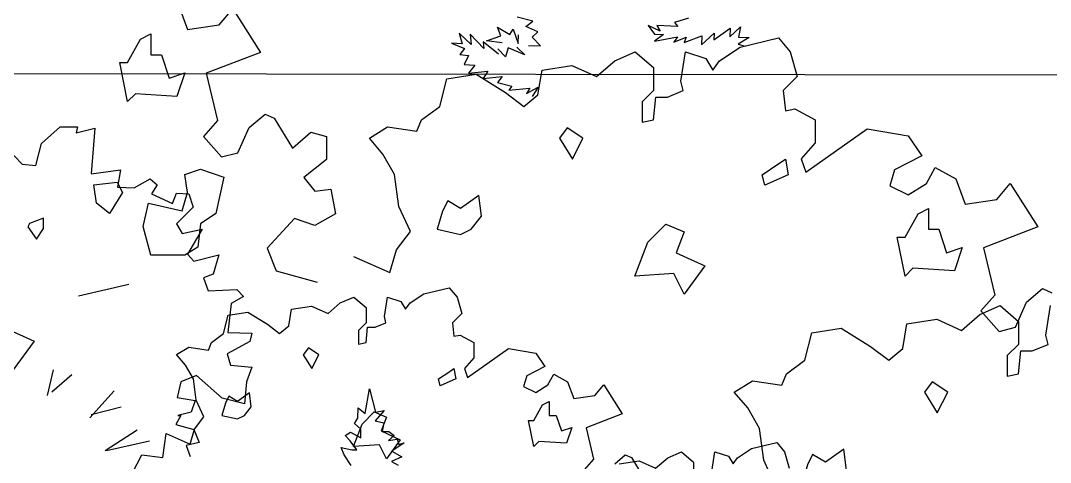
# Model space of a CAD drawing. Header units: inches. Extents: x -11 to 128, y 7 to 56.
# Drawn here: x 39.69 to 40.394, y 23.851 to 24.153 of the extents above; entities that cross this region are included whole.
import ezdxf

# ---------------------------------------------------------------- set-up
doc = ezdxf.new("R2010")
doc.units = ezdxf.units.IN
doc.header["$MEASUREMENT"] = 0
doc.layers.add('CAY', color=94, linetype='Continuous')
doc.layers.add('CAY-3', color=61, linetype='Continuous')
picture_1 = doc.add_image_def('image1.jpg', size_in_pixel=(1680, 1093))

# ---------------------------------------------------------------- blocks, each defined once
blk = doc.blocks.new('A$C76451831')
at = {"layer": 'CAY'}
for p, q in [((1808.3, 1729.3), (1822.5, 1690.9)), ((1870.8, 1698), (1891.4, 1722.2)), ((1891.4, 1722.2), (1933.3, 1656.1)), ((1822.5, 1690.9), (1870.8, 1698)), ((2294.6, 1694.5), (2313.2, 1683.4)), ((2299.6, 1681.1), (2294.6, 1694.5)), ((2348.4, 1703.5), (2324.6, 1709.7)), ((2337.7, 1695.7), (2348.4, 1703.5)), ((2356, 1687.3), (2337.7, 1695.7)), ((2524, 1697.3), (2533.9, 1683.8)), ((2542.3, 1688.5), (2524, 1697.3)), ((2569.2, 1695.7), (2537.1, 1696.9)), ((2537.1, 1696.9), (2542.3, 1688.5)), ((2585.5, 1708.3), (2564, 1701.4)), ((2564, 1701.4), (2569.2, 1695.7)), ((2648.4, 1679.8), (2664.8, 1695.1)), ((2664.8, 1695.1), (2661.6, 1679.4)), ((2236.3, 1685.2), (2240.6, 1669.3)), ((2254.4, 1667.9), (2236.3, 1685.2)), ((2252.8, 1684.1), (2254.4, 1667.9)), ((2273.6, 1662), (2252.8, 1684.1)), ((2278, 1673.7), (2299.6, 1681.1)), ((2313.2, 1683.4), (2318.5, 1691.4)), ((2318.5, 1691.4), (2325.9, 1669.8)), ((2325.9, 1669.8), (2326.4, 1682.9)), ((2347.5, 1679.5), (2356, 1687.3)), ((2360.2, 1665.9), (2347.5, 1679.5)), ((2547.5, 1683.4), (2533.6, 1673)), ((2533.6, 1673), (2568.7, 1679.9)), ((2533.9, 1683.8), (2547.5, 1683.4)), ((2568.7, 1679.9), (2563, 1671.9)), ((2563, 1671.9), (2581.8, 1679.4)), ((2578.8, 1671.4), (2605.9, 1681.3)), ((2581.8, 1679.4), (2578.8, 1671.4)), ((2605.4, 1667.7), (2624.6, 1685.6)), ((2605.9, 1681.3), (2605.4, 1667.7)), ((2624.3, 1675.2), (2648.9, 1693)), ((2624.6, 1685.6), (2624.3, 1675.2)), ((2648.9, 1693), (2648.4, 1679.8)), ((2677.9, 1678.8), (2661.2, 1668.5)), ((2661.6, 1679.4), (2677.9, 1678.8)), ((2224.6, 1670.4), (2244.1, 1661.9)), ((2240.6, 1669.3), (2224.6, 1670.4)), ((2272.6, 1672.4), (2273.6, 1662)), ((2295.9, 1653.3), (2272.6, 1672.4)), ((2301.9, 1670.6), (2278, 1673.7)), ((2310.8, 1662.9), (2306.7, 1649.3)), ((2336, 1652.2), (2310.8, 1662.9)), ((2323.9, 1664.2), (2336, 1652.2)), ((2341.7, 1666.5), (2360.2, 1665.9)), ((2633, 1643.5), (2664.3, 1664.1)), ((2661.2, 1668.5), (2672, 1665.4)), ((2664.3, 1664.1), (2722.6, 1678.3)), ((2722.6, 1678.3), (2740.3, 1657)), ((1933.3, 1656.1), (1850.8, 1624.3)), ((2244.1, 1661.9), (2237.2, 1653)), ((2237.2, 1653), (2250.5, 1651.6)), ((2250.5, 1651.6), (2243.7, 1637.7)), ((2306.7, 1649.3), (2295.1, 1661.4)), ((2473.2, 1643.5), (2504.5, 1657)), ((2504.5, 1657), (2532.2, 1632.9)), ((2574, 1612.2), (2581.1, 1657)), ((2581.1, 1657), (2611.8, 1647)), ((2740.3, 1657), (2750.9, 1619.3)), ((2243.7, 1637.7), (2260.2, 1636.6)), ((2260.2, 1636.6), (2250.4, 1624.7)), ((2362.4, 1629.3), (2407.8, 1636.4)), ((2407.8, 1636.4), (2445.5, 1619.3)), ((2445.5, 1619.3), (2473.2, 1643.5)), ((2532.2, 1632.9), (2532.2, 1598.1)), ((2611.8, 1647), (2622.4, 1629.3)), ((2622.4, 1629.3), (2633, 1643.5)), ((1850.8, 1624.3), (1867.9, 1552.3)), ((2217.3, 1615.8), (2262.1, 1622.8)), ((2250.4, 1624.7), (2279.7, 1627.6)), ((2262.1, 1622.8), (2306.9, 1595.1)), ((2279.7, 1627.6), (2272.6, 1616.4)), ((2272.6, 1616.4), (2301.9, 1619.3)), ((2301.9, 1619.3), (2294.6, 1610.4)), ((2355.9, 1591.6), (2362.4, 1629.3)), ((2750.9, 1619.3), (2729.7, 1598.1)), ((2206.7, 1573.9), (2217.3, 1615.8)), ((2294.6, 1610.4), (2316.5, 1604.8)), ((2316.5, 1604.8), (2311.6, 1598.8)), ((2311.6, 1598.8), (2343.6, 1601.9)), ((2339, 1593.3), (2356.7, 1603.2)), ((2343.6, 1601.9), (2339, 1593.3)), ((2356.7, 1603.2), (2347.6, 1589.1)), ((2577.6, 1598.1), (2574, 1612.2)), ((2306.9, 1595.1), (2334.7, 1573.9)), ((2334.7, 1573.9), (2355.9, 1591.6)), ((2532.2, 1598.1), (2515.1, 1580.9)), ((2532.2, 1553.2), (2535.7, 1588)), ((2535.7, 1588), (2553.4, 1588)), ((2553.4, 1588), (2577.6, 1598.1)), ((2729.7, 1598.1), (2733.2, 1567.4)), ((2179, 1553.2), (2206.7, 1573.9)), ((2515.1, 1580.9), (2515.1, 1549.7)), ((2733.2, 1567.4), (2747.4, 1570.3)), ((2747.4, 1570.3), (2778.6, 1553.2)), ((1916.2, 1541.7), (1940.4, 1562.3)), ((1940.4, 1562.3), (1954.5, 1555.8)), ((1954.5, 1555.8), (1982.2, 1510.4)), ((2171.9, 1536.1), (2179, 1553.2)), ((2515.1, 1549.7), (2532.2, 1553.2)), ((2778.6, 1553.2), (2778.6, 1518.4)), ((1867.9, 1552.3), (1846.6, 1528.1)), ((1899.1, 1503.3), (1916.2, 1541.7)), ((2099.4, 1525.5), (2127.1, 1542.6)), ((2127.1, 1542.6), (2171.9, 1536.1)), ((2764.5, 1473.6), (2857.6, 1539.7)), ((2857.6, 1539.7), (2920.1, 1529)), ((1846.6, 1528.1), (1874.3, 1496.9)), ((1982.2, 1510.4), (2010, 1534.6)), ((2010, 1534.6), (2034.1, 1528.1)), ((2034.1, 1528.1), (2034.1, 1493.3)), ((2120, 1501.3), (2099.4, 1525.5)), ((2920.1, 1529), (2940.8, 1498.4)), ((2778.6, 1518.4), (2757.4, 1494.2)), ((1874.3, 1496.9), (1899.1, 1503.3)), ((2034.1, 1493.3), (1999.3, 1465.6)), ((2137.7, 1470.1), (2120, 1501.3)), ((2757.4, 1494.2), (2764.5, 1473.6)), ((2940.8, 1498.4), (2899.5, 1477.1)), ((2899.5, 1477.1), (2892.4, 1452.9)), ((2947.9, 1456.5), (2961.4, 1480.7)), ((2961.4, 1480.7), (2992.7, 1463.6)), ((1999.3, 1465.6), (2016.4, 1445)), ((2144.2, 1421.7), (2137.7, 1470.1)), ((2992.7, 1463.6), (3006.8, 1425.2)), ((2016.4, 1445), (2040.6, 1447.9)), ((2040.6, 1447.9), (2047.7, 1410.1)), ((2892.4, 1452.9), (2920.1, 1439.4)), ((2920.1, 1439.4), (2947.9, 1456.5)), ((3055.2, 1432.3), (3075.8, 1456.5)), ((3075.8, 1456.5), (3117.7, 1390.4)), ((3006.8, 1425.2), (3055.2, 1432.3)), ((2161.9, 1383.3), (2144.2, 1421.7)), ((1985.2, 1403.1), (1943.9, 1358.2)), ((2016.4, 1392.5), (1985.2, 1403.1)), ((2047.7, 1410.1), (2016.4, 1392.5)), ((2140.7, 1355.6), (2161.9, 1383.3)), ((3117.7, 1390.4), (3035.1, 1358.6)), ((1943.9, 1358.2), (1957.5, 1323.4)), ((2130.6, 1320.8), (2140.7, 1355.6)), ((3035.1, 1358.6), (3052.2, 1286.6)), ((2075.2, 1345.6), (2130.6, 1320.8)), ((1957.5, 1323.4), (2020, 1306.3)), ((1732.8, 1302.8), (1656.2, 1285.1)), ((5943, 1269.4), (5949.7, 1306.8)), ((5949.7, 1306.8), (5958.9, 1271.5)), ((3052.2, 1286.6), (3031, 1262.4)), ((5931.9, 1262.1), (5932.4, 1277.9)), ((5932.4, 1277.9), (5943, 1269.4)), ((5972.1, 1273.8), (5958.5, 1258.4)), ((5958.9, 1271.5), (5972.1, 1273.8)), ((5926.6, 1254.1), (5931.9, 1262.1)), ((5958.5, 1258.4), (5971.5, 1255.2)), ((5971.5, 1255.2), (5968.8, 1242.2)), ((5912.4, 1236), (5920.7, 1241.1)), ((5920.7, 1241.1), (5936.3, 1232.4)), ((5936.7, 1245.6), (5926.6, 1254.1)), ((5936.3, 1232.4), (5936.7, 1245.6)), ((5968.8, 1242.2), (5979.2, 1241.8)), ((5979.2, 1241.8), (5987.1, 1236.1)), ((5920.2, 1227.6), (5912.4, 1236)), ((5930.2, 1214.1), (5920.2, 1227.6)), ((5987.1, 1236.1), (5978.7, 1228.2)), ((5978.7, 1228.2), (5991.9, 1230.5)), ((6002.6, 1224.7), (5983.6, 1212.2)), ((5991.9, 1230.5), (5994.4, 1222.3)), ((5994.4, 1222.3), (6002.6, 1224.7)), ((5906.3, 1217.6), (5922.5, 1214.3)), ((5911.3, 1206.6), (5906.3, 1217.6)), ((5922.5, 1214.3), (5930.2, 1214.1)), ((5983.6, 1212.2), (5999.1, 1203.5)), ((5921.6, 1190.3), (5911.3, 1206.6)), ((5999.1, 1203.5), (5983, 1196.4)), ((5983, 1196.4), (5993.3, 1190.6))]:
    blk.add_line(p, q, dxfattribs=at)
for points in [[(5397.2, 1673.2), (5420.4, 1649), (5441.5, 1646.9), (5450, 1680.6), (5478.4, 1705.9), (5504.8, 1705.9), (5502.7, 1696.5), (5531.2, 1703.8), (5525.9, 1634.2), (5570.2, 1640.6), (5566, 1614.2), (5591.3, 1613.1), (5615.5, 1626.8), (5626.1, 1617.3), (5617.7, 1603.6), (5649.3, 1588.9), (5655.6, 1604.7), (5674.6, 1603.6), (5680.9, 1583.6), (5655.6, 1558.3), (5664.1, 1543.5), (5694.7, 1549.8), (5672.5, 1511.9), (5682, 1501.3), (5720, 1510.8), (5711.5, 1481.3), (5696.8, 1476), (5704.1, 1456), (5747.4, 1458.1), (5757.9, 1447.5), (5738.9, 1437), (5733.7, 1392.7), (5770.6, 1391.6), (5767.4, 1379), (5732.6, 1360), (5737.9, 1343.1), (5770.6, 1340), (5762.2, 1317.8), (5759, 1284.1), (5725.2, 1292.5), (5686.2, 1327.3), (5662, 1317.8), (5656.7, 1293.6), (5684.1, 1289.3), (5677.8, 1271.4), (5657.7, 1266.1), (5662, 1266.1), (5654.6, 1252.4), (5682, 1245), (5690.4, 1225), (5670.4, 1220.8), (5676.7, 1203.9)], [(5467.9, 1335.7), (5458.4, 1296.7)], [(5496.4, 1328.4), (5465.8, 1302)], [(5560.7, 1304.1), (5523.8, 1263)], [(1738.5, 1015.9), (1752.7, 1043.4), (1784.9, 1039.1), (1789.6, 1076), (1826.6, 1059.5), (1833.2, 1082.7), (1847.4, 1101.2), (1835.6, 1126.7), (1831.3, 1159), (1819.5, 1179.8), (1805.7, 1196), (1824.2, 1207.4), (1854.1, 1203), (1858.8, 1214.4), (1877.3, 1228.2), (1884.3, 1256.1), (1914.2, 1260.8), (1944.1, 1242.4), (1962.6, 1228.2), (1976.7, 1240), (1981, 1265.2), (2011.3, 1269.9), (2036.5, 1258.5), (2054.9, 1274.6), (2075.8, 1283.7), (2094.3, 1267.5), (2094.3, 1244.3), (2082.9, 1232.9), (2082.9, 1212.1), (2094.3, 1214.4), (2096.6, 1237.6), (2108.4, 1237.6), (2124.5, 1244.3), (2122.2, 1253.8), (2126.9, 1283.7), (2147.3, 1277), (2154.4, 1265.2), (2161.5, 1274.6), (2182.3, 1288.4), (2221.2, 1297.8), (2233, 1283.7), (2240.1, 1258.5), (2225.9, 1244.3), (2228.3, 1223.9), (2237.7, 1225.8), (2258.6, 1214.4), (2258.6, 1191.2), (2244.4, 1175.1), (2249.1, 1161.4), (2311.2, 1205.4), (2352.9, 1198.3), (2366.7, 1177.9), (2339.1, 1163.7), (2334.4, 1147.6), (2352.9, 1138.5), (2371.4, 1149.9), (2380.4, 1166.1), (2401.2, 1154.7), (2410.7, 1129.1), (2442.9, 1133.8), (2456.7, 1149.9), (2484.6, 1105.9), (2429.6, 1084.7), (2441, 1036.7), (2426.8, 1020.6)], [(2473.2, 1029.6), (2489.3, 1043.4), (2498.7, 1039.1), (2517.2, 1008.8)], [(5571.3, 1278.8), (5525.9, 1267.2)], [(5595.5, 1244), (5547, 1212.3)], [(5614.5, 1227.1), (5549.1, 1212.3)]]:
    blk.add_lwpolyline(points, dxfattribs=at)
for points in [[(1750.8, 1676.2), (1766.7, 1684.2), (1766.7, 1652.5), (1782.5, 1652.5), (1794.4, 1616.8), (1818.1, 1624.8), (1806.3, 1589.1), (1742.9, 1593.1), (1731.1, 1581.2), (1719.2, 1640.6), (1731.1, 1640.6)], [(5431.9, 1558.7), (5429.3, 1553.4), (5442.5, 1535), (5453, 1550.8), (5453, 1566.7)], [(2424.5, 1525.4), (2400.8, 1541.2), (2388.9, 1525.4), (2408.7, 1493.7)], [(2721.4, 1485.8), (2733.3, 1493.7), (2737.3, 1469.9), (2701.6, 1454.1), (2697.7, 1469.9)], [(1754.8, 1391.1), (1762.7, 1426.7), (1814.2, 1414.8), (1822.1, 1442.6), (1818.1, 1470.3), (1841.9, 1478.2), (1877.5, 1466.3), (1865.7, 1410.9), (1841.9, 1395), (1837.9, 1359.4), (1818.1, 1347.5), (1766.7, 1347.5)], [(1683.5, 1426.7), (1679.6, 1454.5), (1715.2, 1458.4), (1723.1, 1442.6), (1703.3, 1410.9)], [(2270.1, 1406.6), (2266.2, 1438.3), (2238.4, 1418.5), (2218.7, 1430.3), (2210.7, 1414.5), (2202.8, 1386.8), (2238.4, 1378.9), (2254.3, 1386.8)], [(5351.5, 1415.3), (5379.2, 1443), (5406.9, 1431.1), (5395, 1399.4), (5438.6, 1379.6), (5406.9, 1336.1), (5391, 1367.8), (5331.7, 1363.8)], [(2935.2, 1410.5), (2951, 1418.5), (2951, 1386.8), (2966.9, 1386.8), (2978.8, 1351.1), (3002.5, 1359.1), (2990.6, 1323.4), (2927.3, 1327.4), (2915.4, 1315.5), (2903.5, 1374.9), (2915.4, 1374.9)], [(2523.5, 1367), (2551.2, 1394.7), (2578.9, 1382.8), (2567, 1351.1), (2610.6, 1331.3), (2578.9, 1287.8), (2563.1, 1319.5), (2503.7, 1315.5)], [(2022.5, 1195.9), (2006.6, 1206.4), (1998.7, 1195.9), (2011.9, 1174.8)], [(2220.4, 1169.5), (2228.3, 1174.8), (2231, 1158.9), (2207.2, 1148.4), (2204.6, 1158.9)], [(1919.5, 1116.7), (1916.9, 1137.8), (1898.4, 1124.6), (1885.2, 1132.5), (1880, 1122), (1874.7, 1103.5), (1898.4, 1098.2), (1909, 1103.5)], [(2362.9, 1119.3), (2373.5, 1124.6), (2373.5, 1103.5), (2384.1, 1103.5), (2392, 1079.7), (2407.8, 1085), (2399.9, 1061.2), (2357.7, 1063.9), (2349.7, 1055.9), (2341.8, 1095.6), (2349.7, 1095.6)], [(2088.5, 1090.3), (2106.9, 1108.8), (2125.4, 1100.8), (2117.5, 1079.7), (2146.5, 1066.5), (2125.4, 1037.5), (2114.9, 1058.6), (2075.3, 1055.9)]]:
    blk.add_lwpolyline(points, close=True, dxfattribs=at)
at = {"layer": 'CAY-3'}
for p, q in [((3100.6, 1276), (3124.7, 1296.6)), ((3124.7, 1296.6), (3138.9, 1290.1)), ((3083.5, 1237.6), (3100.6, 1276)), ((3001.4, 1232.8), (3029.1, 1257)), ((3029.1, 1257), (3060.4, 1270.6)), ((3031, 1262.4), (3058.7, 1231.2)), ((3060.4, 1270.6), (3088.1, 1246.4)), ((3130, 1225.7), (3137, 1270.6)), ((2911.8, 1205.1), (2918.3, 1242.8)), ((2918.3, 1242.8), (2963.7, 1249.9)), ((2963.7, 1249.9), (3001.4, 1232.8)), ((3088.1, 1246.4), (3088.1, 1211.6)), ((2762.6, 1187.4), (2773.2, 1229.3)), ((2773.2, 1229.3), (2818.1, 1236.4)), ((2818.1, 1236.4), (2862.9, 1208.6)), ((3058.7, 1231.2), (3083.5, 1237.6)), ((3133.5, 1211.6), (3130, 1225.7)), ((2862.9, 1208.6), (2890.6, 1187.4)), ((3088.1, 1211.6), (3071, 1194.5)), ((3109.3, 1201.6), (3133.5, 1211.6)), ((2890.6, 1187.4), (2911.8, 1205.1)), ((3071, 1194.5), (3071, 1163.2)), ((3088.1, 1166.8), (3091.6, 1201.6)), ((3091.6, 1201.6), (3109.3, 1201.6)), ((2734.9, 1166.8), (2762.6, 1187.4)), ((2727.8, 1149.6), (2734.9, 1166.8)), ((3071, 1163.2), (3088.1, 1166.8)), ((2655.3, 1139), (2683, 1156.1)), ((2683, 1156.1), (2727.8, 1149.6)), ((2676, 1114.8), (2655.3, 1139)), ((2693.6, 1083.6), (2676, 1114.8)), ((2700.1, 1035.2), (2693.6, 1083.6)), ((2717.8, 996.9), (2700.1, 1035.2))]:
    blk.add_line(p, q, dxfattribs=at)
for points in [[(6330.1, 1192.7), (6360.4, 1197.4), (6385.5, 1186), (6404, 1202.1), (6424.8, 1211.2), (6443.3, 1195.1), (6443.3, 1171.9)], [(6471.2, 1181.3), (6475.9, 1211.2), (6496.4, 1204.5), (6503.5, 1192.7), (6510.5, 1202.1), (6531.4, 1215.9), (6570.3, 1225.3), (6582.1, 1211.2), (6589.1, 1186)]]:
    blk.add_lwpolyline(points, dxfattribs=at)
for points in [[(2980.4, 1138.9), (2956.7, 1154.8), (2944.8, 1138.9), (2964.6, 1107.2)], [(2826, 1020.1), (2822.1, 1051.8), (2794.4, 1032), (2774.6, 1043.9), (2766.7, 1028), (2758.7, 1000.3), (2794.4, 992.4), (2810.2, 1000.3)]]:
    blk.add_lwpolyline(points, close=True, dxfattribs=at)

msp = doc.modelspace()

# ---------------------------------------------------------------- linework, layer by layer
msp.add_line((37.52718, 24.11982), (61.45857, 24.08746))

# ---------------------------------------------------------------- block references
at = {"layer": 'CAY', "xscale": 0.0004489089019145984, "yscale": 0.0004489089019145984, "zscale": 0.0004489089019145984}
for p in [(38.98632, 23.38791), (37.25799, 23.31472)]:
    msp.add_blockref('A$C76451831', p, dxfattribs=at)

# ---------------------------------------------------------------- pictures from other files: only their frames are drawn
image = msp.add_image(picture_1, insert=(12.49661, 7.37723), size_in_units=(74.4025, 48.40591))
image.dxf.flags = 6

doc.saveas('drawing.dxf')
